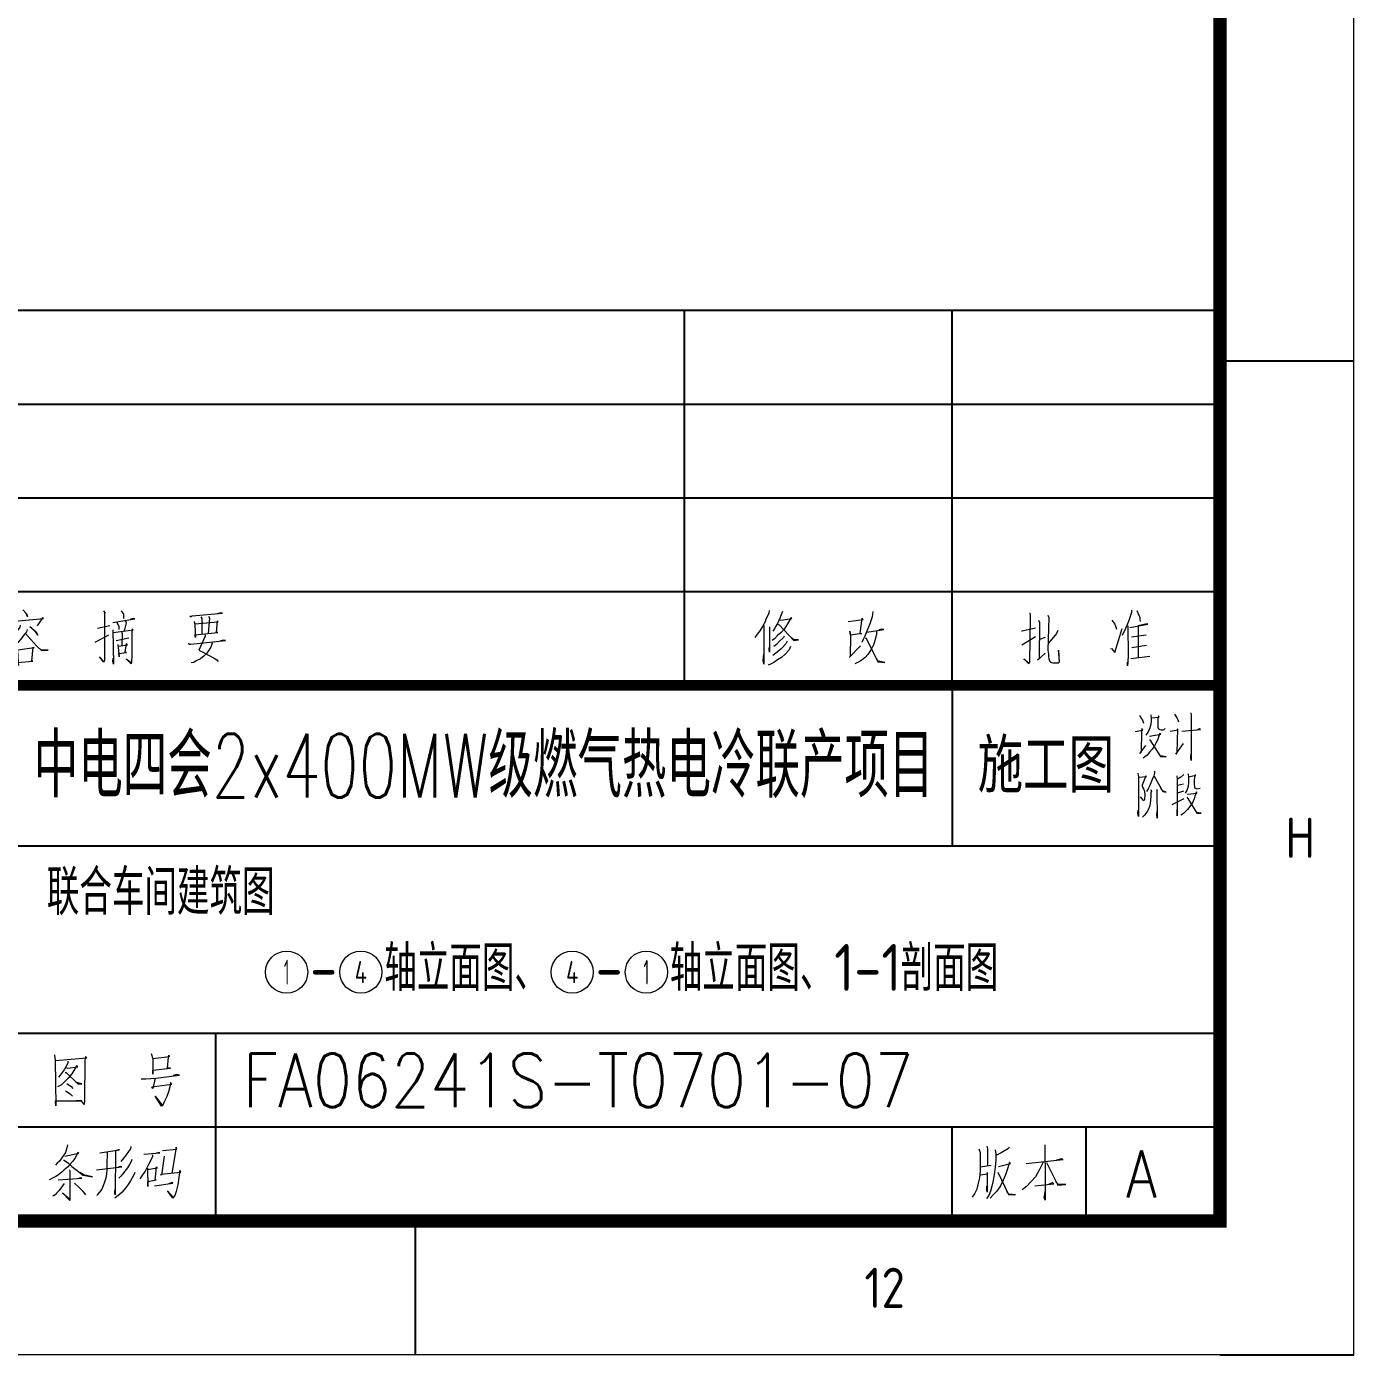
# Model space of a CAD drawing. Extents: x 238398 to 585159, y -66832 to 191741.
# Drawn here: x 523220 to 533139, y -37125 to -27198 of the extents above; entities that cross this region are included whole.
import ezdxf
from ezdxf.enums import TextEntityAlignment as Align

# ---------------------------------------------------------------- set-up
doc = ezdxf.new("R2010")
doc.units = 0
doc.header["$LTSCALE"] = 1000
doc.header["$MEASUREMENT"] = 0
doc.layers.add('PUB_TEXT', color=7, linetype='Continuous', lineweight=20)
doc.layers.add('Version', color=7, linetype='Continuous')
doc.styles.get("Standard").update_dxf_attribs({"font": 'gbenor.shx', "bigfont": 'gbcbig.shx'})
doc.styles.add('TK', font='GEDITXT.SHX', dxfattribs={"width": 0.85, "height": 3.5, "bigfont": 'hztxt1.shx'})

# ---------------------------------------------------------------- blocks, each defined once
blk = doc.blocks.new('GEDI_WK_A1')
at = {"color": 3}
for p, q in [((831, 74.25), (841, 74.25)), ((770.917, 0), (770.917, 10)), ((831, 0), (841, 0))]:
    blk.add_line(p, q, dxfattribs=at)
for points, const_width in [([(0, 0), (841, 0), (841, 594), (0, 594)], 0.1), ([(25, 10), (831, 10), (831, 584), (25, 584)], 1)]:
    blk.add_lwpolyline(points, close=True, dxfattribs=dict(at, const_width=const_width))
blk.add_text('H', height=3, dxfattribs=at).set_placement((837, 37.125), align=Align.CENTER)
blk.add_text('12', height=3, dxfattribs=at).set_placement((805.958, 5), align=Align.MIDDLE)
blk = doc.blocks.new('GEDI_TQ_2012')
at = {"color": 2}
for p, q in [((-20, 40), (-20, 28)), ((0, 28), (-180, 28)), ((0, 14), (-170, 14)), ((-75, 0), (-75, 14)), ((0, 7), (-180, 7)), ((-20, 0), (-20, 7)), ((-10, 0), (-10, 7))]:
    blk.add_line(p, q, dxfattribs=at)
at = {"color": 7}
for p, q in [((0, 40), (0, 0)), ((0, 0), (-180, 0))]:
    blk.add_line(p, q, dxfattribs=at)
at = {"color": 2, "const_width": 0.8}
blk.add_lwpolyline([(-180, 40), (0, 40)], dxfattribs=at)
at = {"color": 7, "lineweight": 0}
for points in [[(-6.004, 37.756), (-5.745, 37.356), (-5.698, 37.184)], [(-5.165, 37.811), (-5.141, 37.552), (-5.141, 37.27), (-5.188, 37.011), (-5.251, 36.753), (-5.337, 36.58), (-5.423, 36.439), (-5.525, 36.29)], [(-5.118, 37.584), (-4.537, 37.639), (-4.584, 37.725), (-4.647, 37.498), (-4.647, 37.294), (-4.647, 37.121), (-4.647, 36.925), (-4.624, 36.839), (-4.584, 36.753), (-4.498, 36.721), (-4.388, 36.69), (-4.239, 36.69), (-4.153, 36.721), (-4.09, 36.776)], [(-3.4, 37.866), (-3.228, 37.584), (-3.141, 37.443), (-3.102, 37.27)], [(-2.177, 37.952), (-2.153, 37.756), (-2.153, 34.4), (-2.177, 34.627), (-2.153, 34.918)], [(-6.325, 36.549), (-5.745, 36.666), (-5.831, 36.776), (-5.855, 36.549), (-5.87, 35.027), (-5.98, 34.918), (-5.525, 35.514)], [(-3.722, 36.58), (-3.118, 36.69), (-3.165, 36.753), (-3.204, 34.972), (-3.29, 34.855), (-2.71, 35.663)], [(-2.843, 36.58), (-1.44, 36.721), (-1.526, 36.753), (-1.699, 36.69)], [(-5.251, 36.204), (-4.412, 36.353), (-4.475, 36.439), (-4.561, 36.204), (-4.671, 35.921), (-4.773, 35.686), (-4.882, 35.49), (-5.055, 35.231), (-5.251, 35.004), (-5.439, 34.8), (-5.596, 34.659), (-5.721, 34.573)], [(-5.267, 35.945), (-5.227, 35.945), (-4.435, 34.682), (-4.02, 34.659), (-4.435, 34.745), (-4.537, 34.855)], [(-6.121, 33.459), (-6.074, 33.137), (-6.074, 30.212), (-6.121, 30.416), (-6.098, 30.675)], [(-6.059, 33.137), (-5.478, 33.2), (-5.541, 33.255), (-5.816, 32.541), (-5.816, 32.479), (-5.776, 32.392), (-5.714, 32.283), (-5.667, 32.165), (-5.627, 32.047), (-5.604, 31.875), (-5.604, 31.734), (-5.627, 31.592), (-5.643, 31.475), (-5.69, 31.389), (-5.925, 31.679)], [(-4.875, 33.6), (-4.875, 33.459), (-4.937, 33.255), (-5.047, 32.965), (-5.149, 32.714), (-5.259, 32.479), (-5.369, 32.283), (-5.494, 32.079)], [(-4.914, 33.224), (-4.271, 32.079), (-4.012, 32.024), (-4.271, 32.134), (-4.42, 32.337)], [(-3.22, 33.255), (-3.196, 32.996), (-3.196, 30.267), (-3.196, 30.502), (-3.196, 30.73)], [(-2.702, 33.341), (-2.914, 33.137), (-3.173, 32.996)], [(-2.381, 33.396), (-2.334, 33.137), (-2.357, 32.737), (-2.381, 32.479), (-2.42, 32.306), (-2.467, 32.165), (-2.53, 32.079), (-2.593, 31.961)], [(-2.334, 33.169), (-1.8, 33.286), (-1.84, 33.31), (-1.902, 33.137), (-1.926, 32.91), (-1.926, 32.596), (-1.902, 32.455), (-1.887, 32.369), (-1.816, 32.337), (-1.73, 32.283), (-1.471, 32.337)], [(-5.149, 32.22), (-5.11, 32.047), (-5.149, 31.992), (-5.149, 31.765), (-5.173, 31.42), (-5.22, 31.193), (-5.259, 30.957), (-5.322, 30.761), (-5.431, 30.589), (-5.541, 30.44), (-5.643, 30.299), (-5.776, 30.157)], [(-4.726, 32.251), (-4.678, 32.165), (-4.702, 32.134), (-4.678, 30.095), (-4.702, 30.33), (-4.678, 30.589)], [(-3.173, 32.541), (-2.726, 32.651)], [(-2.726, 32.11), (-3.173, 31.961)], [(-2.42, 31.875), (-2.396, 31.875), (-1.714, 31.961), (-1.753, 32.047), (-1.863, 31.734), (-1.926, 31.53), (-1.989, 31.365), (-2.075, 31.193), (-2.185, 31.02), (-2.31, 30.847), (-2.42, 30.73), (-2.553, 30.612), (-2.702, 30.471), (-2.804, 30.385), (-2.914, 30.299)], [(-3.557, 31.106), (-2.679, 31.561)], [(-2.467, 31.647), (-2.396, 31.561), (-1.73, 30.471), (-1.408, 30.471), (-1.714, 30.502), (-1.816, 30.612)], [(-87.07, 12.405), (-87.015, 11.974), (-86.96, 8.602), (-86.991, 8.962), (-85.015, 8.962), (-85.148, 8.994), (-85.431, 8.962)], [(-86.991, 11.974), (-84.647, 12.177), (-84.733, 12.272), (-84.788, 11.974), (-84.819, 9.025), (-84.843, 8.696), (-85.039, 8.962)], [(-86.074, 11.942), (-86.074, 11.778), (-86.325, 11.291), (-86.631, 10.891), (-86.764, 10.727)], [(-79.832, 12.499), (-79.722, 12.107), (-79.722, 10.962), (-79.722, 11.252), (-78.381, 11.417), (-78.608, 11.417), (-78.553, 12.24), (-78.522, 12.373), (-78.467, 12.272), (-78.663, 12.24), (-79.722, 12.107)], [(-86.207, 11.448), (-86.097, 11.417), (-85.321, 11.519), (-85.399, 11.613), (-85.768, 10.993), (-86.042, 10.664), (-86.293, 10.405), (-86.544, 10.17), (-86.827, 10.005)], [(-86.262, 11.087), (-86.184, 11.087), (-85.321, 10.24), (-85.015, 10.24), (-85.321, 10.303), (-85.454, 10.366)], [(-80.584, 10.601), (-80.224, 10.601), (-79.494, 10.664), (-77.714, 10.891), (-77.91, 10.931), (-78.185, 10.86)], [(-86.129, 10.272), (-85.823, 10.044), (-85.682, 9.88)], [(-79.526, 10.664), (-79.722, 9.88), (-79.777, 10.005), (-78.302, 10.209), (-78.381, 10.335), (-78.381, 10.209), (-78.553, 9.644), (-78.663, 9.284), (-78.804, 8.994), (-78.914, 8.766), (-78.993, 8.602), (-79.055, 8.562), (-79.549, 9.323), (-79.024, 8.633)], [(-86.239, 9.715), (-85.878, 9.488), (-85.705, 9.323)], [(-86.293, 4.83), (-85.235, 5.057), (-85.321, 5.12), (-85.376, 4.994), (-85.541, 4.665), (-85.705, 4.43), (-85.901, 4.202), (-86.097, 4.006), (-86.325, 3.81), (-86.513, 3.645), (-86.764, 3.449), (-86.96, 3.316), (-87.211, 3.191), (-87.383, 3.089), (-87.462, 3.057)], [(-86.097, 5.676), (-86.129, 5.449), (-86.239, 5.12), (-86.403, 4.861), (-86.686, 4.469), (-86.85, 4.304), (-86.991, 4.171)], [(-83.117, 5.12), (-83.149, 4.171), (-83.149, 3.81), (-83.172, 3.512), (-83.227, 3.191), (-83.313, 2.893), (-83.423, 2.626), (-83.533, 2.367), (-83.706, 2.14), (-83.839, 1.975), (-83.902, 1.873)], [(-83.674, 5.088), (-82.2, 5.316), (-82.286, 5.316), (-82.451, 5.253)], [(-82.506, 5.222), (-82.537, 1.944), (-82.561, 2.108), (-82.537, 2.367)], [(-81.361, 5.551), (-81.392, 5.386), (-81.533, 5.19), (-81.698, 4.924), (-81.863, 4.728), (-82.004, 4.563), (-82.114, 4.43)], [(-80.388, 4.994), (-79.189, 5.088), (-79.275, 5.12), (-79.44, 5.057)], [(-78.993, 5.253), (-77.91, 5.355), (-77.965, 5.512), (-78.302, 3.551)], [(-17.998, 5.382), (-17.912, 5.115), (-17.912, 4.331), (-17.912, 3.743), (-17.967, 3.217), (-18.053, 2.825), (-18.163, 2.363), (-18.328, 2.033), (-18.5, 1.774)], [(-16.798, 5.311), (-16.743, 4.99), (-16.743, 4.558), (-16.798, 4.002), (-16.853, 3.476), (-16.939, 3.021), (-17.026, 2.59), (-17.136, 2.229), (-17.269, 1.9), (-17.441, 1.673)], [(-17.41, 5.578), (-17.355, 5.382), (-17.355, 4.135)], [(-15.74, 5.507), (-15.795, 5.413), (-16.328, 5.084), (-16.689, 4.919)], [(-13.084, 5.691), (-13.061, 3.002), (-13.061, 1.559), (-13.115, 1.755), (-13.061, 2.186)], [(-86.38, 4.532), (-86.325, 4.532), (-86.019, 4.304), (-85.768, 4.069), (-85.454, 3.841), (-85.148, 3.583), (-84.929, 3.418), (-84.207, 3.285), (-84.788, 3.418), (-85.148, 3.614)], [(-83.925, 3.81), (-82.035, 4.037), (-82.145, 4.069), (-82.31, 4.006)], [(-81.282, 4.594), (-81.337, 4.43), (-81.447, 4.202), (-81.612, 3.975), (-81.808, 3.708), (-81.972, 3.481), (-82.09, 3.347), (-82.255, 3.191)], [(-79.745, 4.924), (-79.745, 4.79), (-80.028, 4.202), (-80.279, 3.708), (-80.475, 3.449), (-80.694, 3.151)], [(-80.106, 3.943), (-80.083, 2.563), (-80.083, 2.955), (-79.471, 3.057), (-79.549, 3.026), (-79.44, 4.037), (-79.385, 3.943), (-80.106, 3.81)], [(-78.859, 4.83), (-79.055, 3.418), (-79.11, 3.481), (-77.628, 3.645), (-77.683, 3.779), (-77.746, 3.418), (-77.855, 2.696), (-77.965, 2.202), (-78.075, 1.904), (-78.161, 1.779), (-78.216, 1.708), (-78.608, 2.234), (-78.185, 1.779)], [(-17.888, 4.033), (-17.081, 4.166)], [(-16.547, 4.064), (-15.653, 4.3), (-15.716, 4.394), (-15.849, 3.97), (-16.022, 3.445), (-16.187, 3.053), (-16.383, 2.621), (-16.657, 2.229), (-16.939, 1.939), (-17.159, 1.704)], [(-13.202, 4.382), (-13.508, 3.794), (-13.782, 3.3), (-14.088, 2.939), (-14.449, 2.578), (-14.762, 2.312)], [(-14.48, 4.28), (-11.72, 4.578), (-11.837, 4.641), (-12.198, 4.547)], [(-12.951, 4.351), (-12.112, 2.672), (-11.5, 2.712), (-12.088, 2.743), (-12.253, 2.939)], [(-86.795, 3.057), (-85.015, 3.191), (-85.148, 3.222), (-85.321, 3.151)], [(-85.901, 3.708), (-85.901, 1.512), (-86.458, 2.108), (-85.901, 1.614)], [(-85.933, 3.81), (-85.901, 3.708)], [(-81.055, 3.614), (-81.11, 3.481), (-81.251, 3.222), (-81.392, 2.987), (-81.557, 2.728), (-81.784, 2.43), (-82.004, 2.14), (-82.2, 1.975), (-82.396, 1.81), (-82.561, 1.708)], [(-17.912, 3.445), (-17.332, 3.508), (-17.386, 3.61), (-17.386, 2.135), (-17.41, 2.331), (-17.41, 2.59)], [(-16.579, 3.641), (-15.795, 1.971), (-15.269, 1.939), (-15.771, 2.002), (-15.904, 2.198)], [(-86.348, 2.791), (-86.709, 2.265), (-86.882, 2.108), (-87.015, 1.944), (-87.133, 1.873), (-87.211, 1.842)], [(-85.572, 2.83), (-85.235, 2.532), (-84.984, 2.265), (-84.733, 1.944)], [(-79.581, 2.626), (-78.216, 2.83), (-78.302, 2.861), (-78.522, 2.759)], [(-13.813, 2.61), (-12.417, 2.774), (-12.527, 2.837), (-12.778, 2.743)]]:
    blk.add_lwpolyline(points, dxfattribs=at)
blk.add_text('556677', height=0.0001).set_placement((-86.966, 8.962))
blk = doc.blocks.new('GEDI_Version_2012')
at = {"layer": 'Version', "color": 2}
for p, q in [((-180, 0), (-180, 28)), ((0, 28), (-180, 28)), ((-165, 0), (-165, 28)), ((-145, 0), (-145, 28)), ((-40, 0), (-40, 28)), ((-20, 0), (-20, 28)), ((0, 21), (-180, 21)), ((0, 14), (-180, 14)), ((0, 7), (-180, 7)), ((0, 0), (-180, 0))]:
    blk.add_line(p, q, dxfattribs=at)
at = {"layer": 'Version', "color": 7}
blk.add_line((0, 28), (0, 0), dxfattribs=at)
at = {"layer": 'Version', "color": 7, "lineweight": 0}
for points in [[(-177.012, 5.362), (-176.93, 5.093), (-176.93, 4.307), (-176.93, 3.716), (-176.99, 3.192), (-177.072, 2.803), (-177.184, 2.34), (-177.349, 2.01), (-177.514, 1.748)], [(-175.815, 5.295), (-175.763, 4.966), (-175.763, 4.539), (-175.815, 3.978), (-175.875, 3.454), (-175.957, 2.998), (-176.04, 2.571), (-176.152, 2.212), (-176.294, 1.883), (-176.459, 1.651)], [(-176.429, 5.557), (-176.376, 5.362), (-176.376, 4.113)], [(-174.76, 5.489), (-174.813, 5.392), (-175.344, 5.063), (-175.703, 4.898)], [(-169.19, 5.624), (-169.16, 2.931), (-169.16, 1.487), (-169.22, 1.681), (-169.16, 2.108)], [(-159.112, 5.163), (-159.052, 4.834), (-159.029, 4.115), (-158.999, 3.36), (-158.999, 3.262), (-158.999, 2.739), (-158.999, 2.05), (-158.999, 2.275), (-157.915, 2.477), (-157.69, 2.245), (-157.63, 2.537), (-157.63, 2.933), (-157.608, 3.689), (-157.578, 4.474), (-157.578, 5.133), (-157.548, 5.036), (-159.029, 4.804)], [(-152.729, 5.462), (-152.669, 5.26), (-152.669, 2.806)], [(-151.951, 5.657), (-151.891, 5.462), (-151.973, 2.903)], [(-151.307, 5.2), (-151.225, 4.834), (-151.225, 4.115), (-151.255, 3.33), (-151.307, 2.836), (-151.449, 2.312), (-151.614, 1.983), (-151.921, 1.489)], [(-151.225, 4.804), (-150.387, 4.968), (-150.469, 5.066), (-150.469, 4.048), (-150.469, 3.981), (-150.447, 2.507), (-150.469, 1.953), (-150.499, 1.624), (-150.529, 1.527), (-150.948, 1.953), (-150.552, 1.654)], [(-109.618, 5.624), (-109.64, 5.422), (-109.895, 4.898), (-109.895, 4.831), (-110.119, 4.442), (-110.314, 4.113), (-110.508, 3.851), (-110.673, 3.619)], [(-108.862, 4.936), (-108.75, 4.898), (-107.912, 5.033), (-107.972, 5.093), (-108.249, 4.636), (-108.503, 4.24), (-108.72, 3.978), (-108.975, 3.754), (-109.221, 3.522), (-109.394, 3.387)], [(-108.615, 5.557), (-108.81, 5.063), (-108.975, 4.666), (-109.169, 4.375), (-109.199, 4.307), (-109.334, 4.083)], [(-103.686, 4.801), (-102.571, 4.966), (-102.684, 5.063), (-102.826, 3.918), (-102.684, 3.918), (-103.521, 3.784), (-103.574, 4.083), (-103.521, 3.716), (-103.544, 2.242)], [(-101.846, 5.557), (-101.905, 5.16), (-102.07, 4.636), (-102.294, 4.083), (-102.459, 3.716), (-102.571, 3.454), (-102.684, 3.23)], [(-95.794, 5.543), (-95.824, 4.892), (-95.877, 4.331), (-95.877, 4.264), (-95.959, 3.875), (-96.071, 3.478), (-96.183, 3.119), (-96.266, 2.925), (-96.408, 2.723), (-96.49, 2.558), (-96.602, 2.461)], [(-90.296, 5.063), (-90.266, 4.801), (-90.296, 4.636), (-90.349, 4.405), (-90.408, 4.24), (-90.408, 4.375), (-90.296, 4.607)], [(-90.266, 4.771), (-87.872, 4.996), (-87.954, 5.063), (-88.343, 4.442)], [(-89.428, 5.654), (-89.122, 5.325), (-89.069, 5.13), (-89.211, 5.422)], [(-83.4, 5.587), (-83.265, 5.392), (-83.318, 5.459), (-83.318, 1.846), (-83.377, 1.748), (-83.707, 2.145), (-83.377, 1.786)], [(-82.704, 4.704), (-81.065, 4.966), (-81.178, 4.996), (-81.395, 4.936)], [(-82.068, 5.587), (-81.896, 5.325), (-81.896, 5.228), (-81.896, 4.996)], [(-76.943, 5.198), (-76.86, 5.13), (-76.771, 5.198), (-74.519, 5.392), (-74.631, 5.422), (-74.908, 5.362)], [(-76.135, 5.13), (-76.052, 4.996), (-76.052, 3.813)], [(-75.551, 5.16), (-75.491, 5.033), (-75.574, 3.881)], [(-33.672, 5.596), (-33.702, 5.394), (-33.949, 4.871), (-33.949, 4.803), (-34.173, 4.414), (-34.368, 4.085), (-34.562, 3.823), (-34.734, 3.591)], [(-32.924, 4.908), (-32.811, 4.871), (-31.973, 5.005), (-32.026, 5.065), (-32.31, 4.609), (-32.557, 4.212), (-32.781, 3.95), (-33.036, 3.726), (-33.283, 3.494), (-33.447, 3.359)], [(-32.669, 5.529), (-32.864, 5.035), (-33.036, 4.639), (-33.23, 4.347), (-33.253, 4.28), (-33.395, 4.055)], [(-27.757, 4.773), (-26.642, 4.938), (-26.755, 5.035), (-26.889, 3.89), (-26.755, 3.89), (-27.585, 3.756), (-27.645, 4.055), (-27.585, 3.688), (-27.615, 2.215)], [(-25.917, 5.529), (-25.969, 5.132), (-26.141, 4.609), (-26.366, 4.055), (-26.53, 3.688), (-26.642, 3.427), (-26.755, 3.202)], [(-14.204, 5.426), (-14.174, 5.164), (-14.234, 1.752), (-14.264, 1.618), (-14.653, 1.984), (-14.264, 1.685)], [(-12.843, 5.261), (-12.783, 5.067), (-12.843, 2.635), (-12.813, 2.343), (-12.813, 2.149), (-12.783, 1.984), (-12.73, 1.849), (-12.648, 1.752), (-12.588, 1.722), (-12.476, 1.685), (-12.364, 1.685), (-12.087, 1.685), (-12.005, 1.752), (-11.975, 1.782), (-12.057, 2.635), (-12.005, 1.752), (-12.057, 1.722)], [(-6.602, 5.62), (-6.602, 5.456), (-6.827, 4.767), (-7.044, 4.244), (-7.298, 3.72)], [(-6.213, 5.59), (-5.989, 5.067), (-5.989, 4.932), (-5.959, 4.767)], [(-176.907, 4.015), (-176.099, 4.143)], [(-175.568, 4.045), (-174.678, 4.277), (-174.73, 4.375), (-174.872, 3.948), (-175.037, 3.424), (-175.202, 3.028), (-175.396, 2.601), (-175.68, 2.212), (-175.957, 1.913), (-176.182, 1.681)], [(-169.302, 4.307), (-169.609, 3.716), (-169.886, 3.23), (-170.193, 2.863), (-170.559, 2.504), (-170.866, 2.242)], [(-170.582, 4.21), (-167.828, 4.509), (-167.941, 4.569), (-168.3, 4.472)], [(-169.055, 4.277), (-168.217, 2.601), (-167.604, 2.639), (-168.188, 2.669), (-168.352, 2.863)], [(-153.178, 4.572), (-151.532, 4.774)], [(-152.647, 4.018), (-152.145, 4.115)], [(-151.195, 3.981), (-150.724, 4.085)], [(-110.007, 4.509), (-110.007, 1.621), (-110.059, 1.883), (-110.007, 2.377)], [(-109.588, 4.405), (-109.588, 2.504), (-109.618, 2.736), (-109.588, 2.901)], [(-108.975, 4.607), (-108.862, 4.569), (-107.777, 3.387), (-107.411, 3.424), (-107.777, 3.424), (-107.912, 3.552)], [(-101.599, 4.083), (-101.599, 3.881), (-101.711, 3.357), (-101.823, 3.065), (-101.928, 2.803), (-102.07, 2.571), (-102.235, 2.34), (-102.429, 2.108), (-102.654, 1.95), (-102.878, 1.786), (-103.043, 1.719), (-103.215, 1.651)], [(-102.294, 4.015), (-101.037, 4.21), (-101.18, 4.24), (-101.404, 4.18)], [(-96.961, 4.66), (-96.879, 4.234), (-96.797, 1.907), (-96.797, 1.578), (-96.849, 1.772), (-96.827, 2.199)], [(-96.849, 4.167), (-95.794, 4.331), (-95.742, 4.331), (-94.649, 4.466), (-94.732, 4.563), (-94.762, 4.496), (-94.762, 3.807), (-94.762, 3.216), (-94.792, 3.149), (-94.792, 2.595), (-94.792, 2.528), (-94.844, 2.169), (-94.874, 1.87), (-94.904, 1.608), (-95.517, 2.266), (-94.934, 1.705), (-94.874, 2.034)], [(-89.099, 4.18), (-89.152, 3.978), (-89.264, 3.851), (-89.6, 3.424), (-89.93, 3.065), (-90.266, 2.736), (-90.603, 2.474), (-90.798, 2.34)], [(-89.623, 4.509), (-89.653, 4.345), (-90.042, 3.813), (-90.326, 3.522)], [(-88.905, 4.405), (-88.426, 4.015), (-88.291, 3.754), (-88.508, 4.083)], [(-83.849, 4.277), (-82.928, 4.472)], [(-82.704, 4.143), (-82.652, 1.584), (-82.704, 1.786), (-82.682, 2.048)], [(-82.682, 3.948), (-81.178, 4.143), (-81.26, 4.24), (-81.282, 3.918), (-81.282, 2.242), (-81.312, 1.786), (-81.342, 1.621), (-81.701, 1.98), (-81.342, 1.719)], [(-82.397, 4.734), (-82.263, 4.405), (-82.263, 4.18)], [(-82.038, 3.978), (-82.008, 3.813), (-82.038, 2.998)], [(-81.761, 4.831), (-81.701, 4.666), (-81.844, 4.083)], [(-76.636, 4.771), (-76.576, 4.539), (-76.524, 3.589), (-76.576, 3.784), (-74.848, 3.948), (-74.96, 3.948), (-74.878, 4.831), (-74.848, 4.734), (-76.554, 4.569)], [(-34.061, 4.482), (-34.061, 1.594), (-34.121, 1.855), (-34.061, 2.349)], [(-33.642, 4.377), (-33.642, 2.476), (-33.672, 2.708), (-33.642, 2.873)], [(-33.036, 4.579), (-32.924, 4.541), (-31.831, 3.359), (-31.472, 3.397), (-31.831, 3.397), (-31.973, 3.524)], [(-25.662, 4.055), (-25.662, 3.853), (-25.775, 3.329), (-25.887, 3.038), (-25.999, 2.776), (-26.141, 2.544), (-26.306, 2.312), (-26.5, 2.08), (-26.725, 1.923), (-26.949, 1.758), (-27.114, 1.691), (-27.278, 1.623)], [(-26.366, 3.988), (-25.109, 4.182), (-25.251, 4.212), (-25.468, 4.152)], [(-14.818, 4.079), (-14.766, 4.079), (-13.785, 4.311)], [(-13.538, 4.872), (-13.479, 4.708), (-13.509, 1.984), (-13.621, 1.887), (-13.06, 2.411)], [(-12.117, 4.116), (-12.199, 3.885), (-12.813, 3.166)], [(-8.136, 2.74), (-8.106, 2.77), (-7.852, 2.47), (-7.298, 4.244)], [(-8.076, 4.872), (-7.852, 4.573), (-7.717, 4.214)], [(-6.879, 4.446), (-6.849, 2.209), (-6.879, 1.782), (-6.909, 1.46), (-6.909, 1.752)], [(-6.715, 4.341), (-5.375, 4.573), (-5.428, 4.603), (-5.682, 4.543), (-6.101, 4.446), (-6.101, 2.081)], [(-176.93, 3.424), (-176.346, 3.492), (-176.406, 3.589), (-176.406, 2.108), (-176.429, 2.31), (-176.429, 2.571)], [(-175.598, 3.619), (-174.813, 1.95), (-174.289, 1.913), (-174.79, 1.98), (-174.925, 2.175)], [(-158.999, 3.622), (-157.915, 3.816), (-158.027, 3.853), (-158.274, 3.719)], [(-153.26, 2.701), (-151.532, 2.963), (-151.614, 3.001), (-151.726, 2.903)], [(-152.617, 3.457), (-152.168, 3.554)], [(-151.255, 3.128), (-151.195, 3.128), (-150.754, 3.232)], [(-108.279, 3.327), (-108.331, 3.192), (-108.361, 3.125), (-108.668, 2.803), (-108.72, 2.766), (-108.892, 2.601), (-109.117, 2.437), (-109.334, 2.272)], [(-108.503, 3.716), (-108.526, 3.619), (-108.556, 3.589), (-108.832, 3.327), (-109.057, 3.095), (-109.251, 2.931)], [(-103.634, 2.108), (-102.766, 2.998)], [(-102.429, 3.589), (-102.347, 3.552), (-101.486, 1.786), (-100.955, 1.748), (-101.456, 1.846), (-101.599, 2.048)], [(-95.936, 3.71), (-95.63, 3.448), (-95.375, 3.186), (-95.293, 2.984), (-95.345, 3.119)], [(-89.234, 3.881), (-88.815, 3.424), (-88.373, 2.931), (-88.037, 2.601), (-87.535, 2.639), (-88.067, 2.669), (-88.291, 2.863)], [(-84.013, 3.23), (-82.988, 3.784)], [(-82.457, 3.357), (-81.507, 3.552)], [(-82.315, 3.065), (-82.233, 2.145), (-82.263, 2.377), (-81.679, 2.474), (-81.784, 2.474), (-81.679, 3.125), (-81.619, 2.998), (-82.263, 2.901)], [(-77.077, 3.163), (-76.965, 3.095), (-76.883, 3.095), (-74.294, 3.357), (-74.436, 3.387), (-74.653, 3.327)], [(-75.267, 3.23), (-75.379, 2.863), (-75.521, 2.639), (-75.686, 2.407), (-75.88, 2.212), (-76.157, 1.98), (-76.464, 1.846), (-76.658, 1.719), (-76.86, 1.681)], [(-75.798, 3.784), (-75.798, 3.686), (-76.269, 2.639), (-76.075, 2.534), (-75.551, 2.272), (-75.132, 2.048), (-74.938, 1.913), (-74.825, 1.786)], [(-32.333, 3.299), (-32.392, 3.165), (-32.422, 3.097), (-32.729, 2.776), (-32.781, 2.738), (-32.946, 2.574), (-33.171, 2.409), (-33.395, 2.244)], [(-32.557, 3.688), (-32.587, 3.591), (-32.617, 3.561), (-32.894, 3.299), (-33.118, 3.067), (-33.313, 2.903)], [(-26.5, 3.561), (-26.418, 3.524), (-25.558, 1.758), (-25.026, 1.721), (-25.528, 1.818), (-25.662, 2.02)], [(-14.788, 3.032), (-13.785, 3.653)], [(-13.06, 3.593), (-13.479, 3.428)], [(-6.602, 3.623), (-5.518, 3.787)], [(-6.572, 2.837), (-5.488, 3.002)], [(-169.916, 2.534), (-168.524, 2.699), (-168.636, 2.766), (-168.883, 2.669)], [(-152.617, 2.507), (-152.647, 2.342), (-152.871, 2.013), (-153.066, 1.788), (-153.26, 1.624)], [(-152.168, 2.604), (-151.868, 2.215), (-151.868, 2.05), (-151.973, 2.342)], [(-108.024, 2.931), (-108.114, 2.699), (-108.413, 2.377), (-108.698, 2.108), (-108.975, 1.95), (-109.251, 1.748), (-109.506, 1.621), (-109.7, 1.554)], [(-89.877, 2.833), (-89.817, 2.639), (-89.765, 1.719), (-89.735, 1.487), (-89.847, 1.719), (-88.68, 1.816), (-88.762, 1.816), (-88.65, 2.863), (-88.568, 2.803), (-89.795, 2.639)], [(-32.086, 2.903), (-32.168, 2.671), (-32.475, 2.349), (-32.752, 2.08), (-33.036, 1.923), (-33.313, 1.721), (-33.56, 1.594), (-33.754, 1.526)], [(-27.697, 2.08), (-26.837, 2.97)], [(-6.655, 2.014), (-5.233, 2.179)]]:
    blk.add_lwpolyline(points, dxfattribs=at)
blk = doc.blocks.new('CEEC_TK_A1')
for name, p in [('GEDI_WK_A1', (0, 0)), ('GEDI_Version_2012', (831, 50)), ('GEDI_TQ_2012', (831, 10))]:
    blk.add_blockref(name, p)
at = {"style": 'TK', "width": 0.85}
for tag, height, p in [('PROJECTNAME', 4.75, (776, 44)), ('PHASE', 4, (818, 44)), ('DRAWINGNAME', 4.75, (786, 31))]:
    blk.add_attdef(tag, text='', height=height, dxfattribs=at).set_placement(p, align=Align.MIDDLE_CENTER)
for tag, p, height in [('APPROVE', (663, 32.75), 3.5), ('DESIGN', (708, 32.75), 3.5), ('REVIEW1', (663, 25.75), 3.5), ('DRAW', (708, 25.75), 3.5), ('REVIEW2', (663, 18.75), 3.5), ('PROPORTION', (708, 18.75), 3.5), ('DRAWINGNUMBER', (758, 18.5), 4), ('CHECK', (663, 11.75), 3.5), ('DATE', (708, 11.75), 3.5), ('VERSION', (824, 11.75), 3.5)]:
    blk.add_attdef(tag, p, '', height=height, dxfattribs=at)

msp = doc.modelspace()

# ---------------------------------------------------------------- linework, layer by layer
at = {"layer": 'PUB_TEXT'}
for centre in [(525162.9, -34261.5), (525717.1, -34261.5), (527295.8, -34261.5), (527850, -34261.5)]:
    msp.add_circle(centre, 157.5, dxfattribs=at)

# ---------------------------------------------------------------- block references
ref = msp.add_blockref('CEEC_TK_A1', (449034.5, -37119.8), dxfattribs=dict(xscale=100, yscale=100, zscale=100))
ref.add_attrib('PROJECTNAME', '中电四会2x400MW级燃气热电冷联产项目', dxfattribs={"height": 475, "style": 'TK', "width": 0.7}).set_placement((526634.5, -32719.8), align=Align.MIDDLE_CENTER)
ref.add_attrib('PHASE', '施工图', dxfattribs={"height": 400, "style": 'TK', "width": 0.85}).set_placement((530834.5, -32719.8), align=Align.MIDDLE_CENTER)
ref.add_attrib('DRAWINGNUMBER', 'FA06241S-T0701-07', (524834.5, -35269.8), dxfattribs={"height": 400, "style": 'TK', "width": 0.85})
ref.add_attrib('VERSION', 'A', (531434.5, -35944.8), dxfattribs={"height": 350, "style": 'TK', "width": 0.85})

# ---------------------------------------------------------------- texts
for s, height, p in [('联合车间建筑图', 337.59, (523371.2, -33833.9)), ('轴立面图、', 337.59, (525892.1, -34401.5)), ('轴立面图、', 337.59, (528025, -34401.5)), ('剖面图', 337.59, (529749.6, -34401.5)), ('1-1', 350, (529253.7, -34401.5)), ('-', 350, (525337.9, -34401.5)), ('-', 350, (527470.8, -34401.5))]:
    msp.add_text(s, height=height, dxfattribs=at).set_placement(p)
for s, height, width, p, p2 in [('1', 184.5, 0.533333, (525142.4, -34353.7), (525183.4, -34353.7)), ('4', 165.2, 0.833333, (525671.2, -34344.1), (525763, -34344.1)), ('4', 165.2, 0.833333, (527249.9, -34344.1), (527341.7, -34344.1)), ('1', 184.5, 0.533333, (527829.5, -34353.7), (527870.5, -34353.7))]:
    msp.add_text(s, height=height, dxfattribs=dict(at, width=width)).set_placement(p, p2, align=Align.FIT)

doc.saveas('drawing.dxf')
